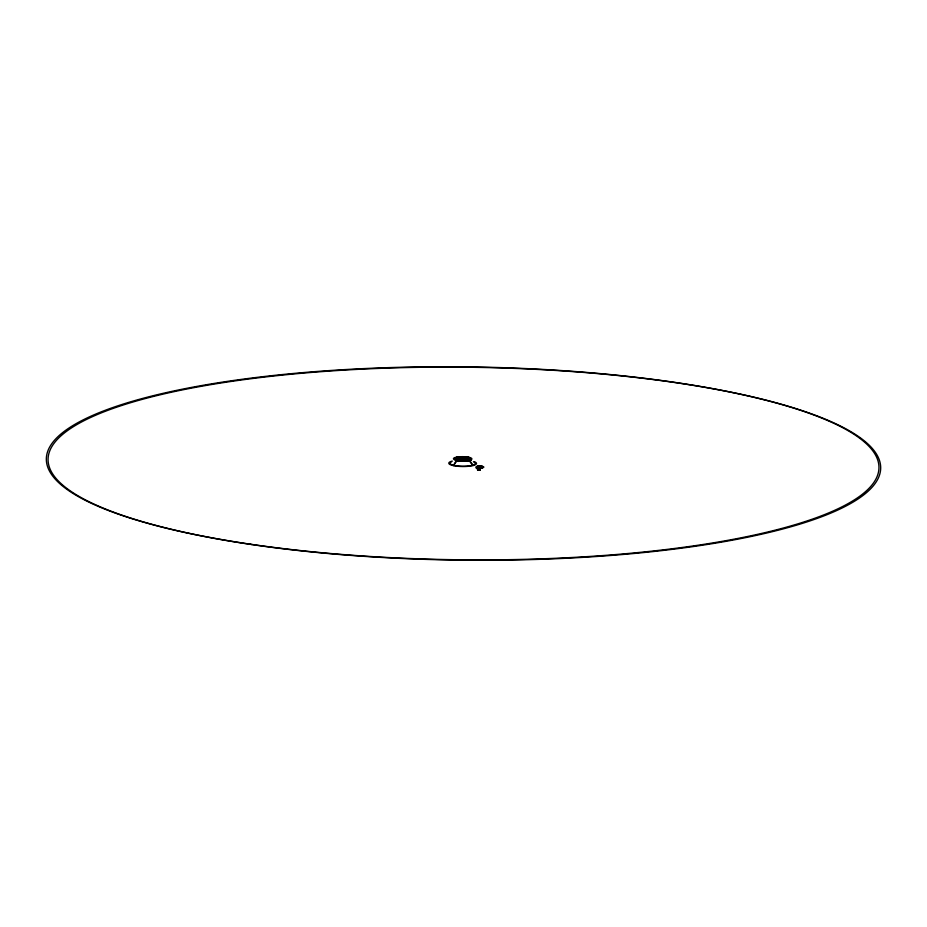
<?xml version="1.0" encoding="UTF-8"?>
<svg xmlns="http://www.w3.org/2000/svg" width="927" height="927" viewBox="0 0 927 927"><rect width="100%" height="100%" fill="white"/><g stroke="black" fill="none" stroke-linecap="round" stroke-linejoin="round"><path stroke-width="1.39" d="M460.858 458.065L460.846 459.189L459.305 459.572L455.852 458.83L455.864 457.695L457.405 457.312L460.858 458.065A3.882 0.904 0.6 0 1 466.559 458.888A3.882 0.904 0.6 0 1 460.592 459.549A3.882 0.904 0.6 0 1 460.893 457.996L455.864 457.695M459.514 459.201L456.443 459.977L456.432 461.101L459.502 460.325L459.514 459.201L461.24 459.583L461.229 460.707L459.178 461.217M455.852 458.83L457.393 458.436L457.405 457.312M458.158 461.472L458.17 460.348L461.24 459.583M459.305 459.572L459.317 458.448M464.114 459.178L464.126 458.054L467.196 457.278L468.923 457.648L468.911 458.772L464.114 459.178L468.911 458.772M467.185 460.557L469.491 461.055L469.502 459.931L464.508 459.572L464.497 460.696L466.802 461.194M465.841 459.549L465.852 458.425L468.923 457.648M466.038 460.302L466.049 459.178M467.185 458.401L467.196 457.278M467.95 461.437L467.961 460.313L469.502 459.931M480.128 467.868L480.105 470.128A3.557 0.823 0.6 0 1 477.532 469.885L477.556 467.637M477.532 469.896L477.857 467.567M454.67 458.494L456.629 457.509L454.659 459.618M464.126 458.054L465.852 458.425M464.508 459.572L467.961 460.313M457.393 458.436L460.846 459.189M456.443 459.977L458.17 460.348M477.023 466.42L477.845 466.594M471.287 460.302L468.83 457.278L468.065 457.463L470.337 460.267M480.105 470.128L480.082 470.012A3.094 0.718 0.6 0 1 477.834 469.815M473.373 461.843A12.723 2.943 0.6 0 1 471.113 465.597A12.723 2.943 0.6 0 1 454.67 465.528A12.723 2.943 0.6 0 1 451.553 461.762M474.357 461.704A13.882 3.221 0.6 0 1 471.125 465.945A13.882 3.221 0.6 0 1 452.492 465.412A13.882 3.221 0.6 0 1 452.26 461.078M457.66 460.267A13.882 3.221 0.6 0 1 459.004 460.174M465.76 460.209A13.882 3.221 0.6 0 1 466.71 460.279M456.536 460.36L453.419 465.621L457.301 460.163L456.536 460.36M479.919 467.046L476.084 468.008A5.782 1.344 0.6 0 0 480.256 468.39L479.919 467.046M469.595 460.302L468.738 460.116L473.002 465.551L469.595 460.302M478.1 467.741A3.569 0.823 0.6 0 0 483.488 467.092A3.569 0.823 0.6 0 0 478.181 466.304A3.569 0.823 0.6 0 0 478.1 467.741M478.332 467.648A3.105 0.718 0.6 0 0 483.025 467.092A3.105 0.718 0.6 0 0 478.402 466.408A3.105 0.718 0.6 0 0 478.332 467.648A3.337 0.776 0.6 0 0 483.257 467.092A3.337 0.776 0.6 0 0 478.297 466.351A3.337 0.776 0.6 0 0 478.216 467.695M477.938 467.799A3.882 0.904 0.6 0 0 483.801 467.092A3.882 0.904 0.6 0 0 478.019 466.246A3.882 0.904 0.6 0 0 477.938 467.799M478.494 467.59A2.781 0.649 0.6 0 0 482.7 467.081A2.781 0.649 0.6 0 0 478.564 466.466A2.781 0.649 0.6 0 0 478.494 467.59M461.183 459.34A2.781 0.649 0.6 0 0 465.47 458.865A2.781 0.649 0.6 0 0 461.403 458.228A2.781 0.649 0.6 0 0 461.183 459.34M458.541 460.383A8.1 1.877 0.6 0 0 470.777 458.923A8.1 1.877 0.6 0 0 458.726 457.138A8.1 1.877 0.6 0 0 458.541 460.383M457.961 460.615A9.247 2.144 0.6 0 0 471.936 458.935A9.247 2.144 0.6 0 0 458.158 456.895A9.247 2.144 0.6 0 0 457.961 460.615M251.623 544.52A416.339 96.489 0.6 0 0 880.65 469.039A416.339 96.489 0.6 0 0 260.811 377.498A416.339 96.489 0.6 0 0 251.623 544.52M249.896 544.149A416.339 96.489 0.6 0 0 878.923 468.668A416.339 96.489 0.6 0 0 259.085 377.127A416.339 96.489 0.6 0 0 249.896 544.149"/></g></svg>
